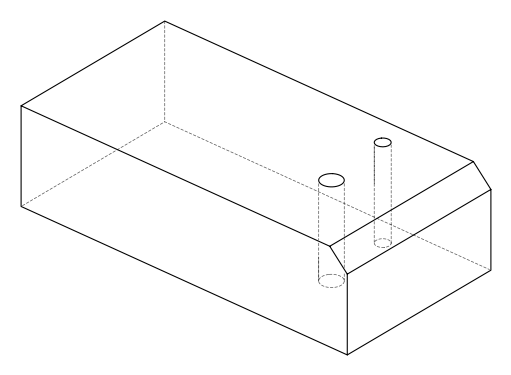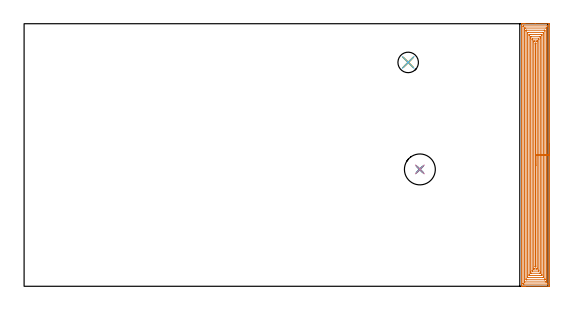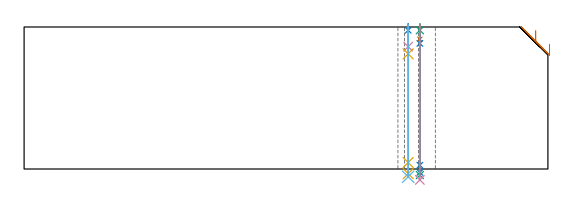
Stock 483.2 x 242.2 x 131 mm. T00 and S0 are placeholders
(PLAN: 10 operations, 8 tool changes, 22.8 min)
(1 AREA_MILL | FG_CHAMFER_SURFACE | UGT0205_001 | 19.62 min | 81230 mm3)
(2 SPOT_DRILL | STEP1HOLE | NXT0321_9005460120000 | 0.05 min | 184 mm3)
(3 SPOT_DRILL_1 | STEP1HOLE_1 | NXT0321_9005460120000 | 0.05 min | 182 mm3)
(4 DRILL_BLIND_HOLE_INTO_CENTER | STEP1HOLE | NXT0301_092 | 0.08 min | 1721 mm3)
(5 GUN_DRILL_THROUGH_HOLE | STEP1HOLE | UGT0307_009 | 0.65 min | 12867 mm3)
(6 DRILL_TO_ENLARGE_THROUGH_HOLE | STEP1HOLE | UGT0301_257 | 0.56 min | 21904 mm3)
(7 DRILL_BLIND_HOLE_INTO_CENTER_1 | STEP1HOLE_1 | NXT0301_046 | 0.05 min | 359 mm3)
(8 GUN_DRILL_THROUGH_HOLE_1 | STEP1HOLE_1 | UGT0307_003 | 0.6 min | 4579 mm3)
(9 SPADE_DRILL_TO_ENLARGE_THROUGH_HOLE | STEP1HOLE_1 | UGT0306_009 | 0.56 min | 30017 mm3)
(10 DRILL_TO_ENLARGE_THROUGH_HOLE_1 | STEP1HOLE_1 | UGT0301_392 | 0.57 min | 48347 mm3)
(TOOL UGT0205_001 | Chamfer Mill 20 x 3 x 45 deg. | D20 FL50 Z2)
(TOOL NXT0321_9005460120000 | NC Spot Drill, 142deg, 12mm, Carbide, Uncoated | D12 PA142 FL30 Z2)
(TOOL NXT0301_092 | Carbide Drill 12.1mm [860.1-1210-061A1-MM 2214] | D12.1 PA140 FL77 Z2)
(TOOL UGT0307_009 | Gun Drill 12 mm | D12 PA130 FL24 Z1)
(TOOL UGT0301_257 | Twist Drill 18.9 mm | D18.9 PA118 FL135 Z2)
(TOOL NXT0301_046 | Carbide Drill 7.5mm [860.1-0750-038A1-MM 2214] | D7.5 PA140 FL53 Z2)
(TOOL UGT0307_003 | Gun Drill 7 mm | D7 PA130 FL24 Z1)
(TOOL UGT0306_009 | Spade Drill 18.5mm | D18.5 PA132 FL10 Z2)
(TOOL UGT0301_392 | Twist Drill 28.5 mm | D28.5 PA118 FL165 Z2)
(OP 1 AREA_MILL)
G17 G21 G94 G90
T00 M6
G54
G17 G0 G90 X484.7 Y131.1 S1061 M3
G43 Z141. H0
Z115.1
G94 G1 Y131.062 Z114.228 F250.
Y130.948 Z113.364
Y130.759 Z112.512
Y130.497 Z111.68
Y130.163 Z110.874
Y129.76 Z110.1
Y129.291 Z109.364
Y128.76 Z108.672
Y128.171 Z108.029
Y127.528 Z107.44
Y126.836 Z106.908
Y126.1 Z106.44
Y125.326 Z106.037
Y124.52 Z105.703
Y123.688 Z105.441
Y122.836 Z105.252
Y121.972 Z105.138
Y121.1 Z105.1
Y0.965
X484.699 Y0.607 Z105.101
X484.694 Y0.079 Z105.103
X484.692 Y0.008 Z105.106
X484.169 Y0.004 Z105.628
X483.566 Y0. Z106.231
X462.595 Z127.2
X461.992 Z127.802
X461.424 Z128.373
X461.105 Z128.691
X460.537 Z129.26
X460.218 Z129.577
X459.181 Z130.618
X458.83 Y0.007 Z130.961
X458.803 Y0.01 Z130.988
X458.8 Y0.16 Z131.
Y242.039
X458.803 Y242.191 Z130.988
X458.831 Y242.2 Z130.96
X459.182 Z130.618
X459.58 Z130.22
X460.218 Z129.577
X461.424 Z128.373
X461.992 Z127.802
X471.528 Z118.269
X484.169 Z105.628
X484.456 Y242.198 Z105.341
X484.692 Y242.19 Z105.106
X484.699 Y241.953 Z105.099
X484.7 Y121.1 Z105.1
X483.286 Z106.514
Y2.392
X483.282 Y2.01 Z106.518
X482.784 Y2.001 Z107.016
X461.105 Y2. Z128.695
X460.606 Y2.001 Z129.194
X460.218 Y2.01 Z129.582
X460.214 Y2.392 Z129.586
Y2.395
Y239.808
X460.218 Y240.19 Z129.582
X460.716 Y240.199 Z129.084
X482.395 Y240.2 Z107.405
X482.894 Y240.199 Z106.906
X483.282 Y240.19 Z106.518
X483.286 Y239.808 Z106.514
Y121.1
X481.872 Z107.928
X481.871 Y5.069 Z107.929
X481.87 Y4.706 Z107.93
X481.865 Y4.177 Z107.935
X481.853 Y4.01 Z107.947
X481.682 Y4.002 Z108.118
X481.508 Y4.001 Z108.292
X480.797 Y4. Z109.003
X461.992 Y4.001 Z127.808
X461.816 Y4.005 Z127.984
X461.7 Y4.01 Z128.1
X461.635 Y4.02 Z128.165
X461.633 Y4.056 Z128.167
X461.63 Y4.177 Z128.17
X461.629 Y4.542 Z128.171
Y237.13
X461.63 Y237.494 Z128.17
X461.635 Y238.023 Z128.165
X461.647 Y238.19 Z128.153
X461.818 Y238.198 Z127.982
X461.992 Y238.199 Z127.808
X462.703 Y238.2 Z127.097
X481.508 Y238.199 Z108.292
X481.684 Y238.195 Z108.116
X481.801 Y238.19 Z107.999
X481.865 Y238.18 Z107.935
X481.867 Y238.144 Z107.933
X481.87 Y238.023 Z107.93
X481.871 Y237.658 Z107.929
X481.872 Y121.1 Z107.928
X480.457 Z109.343
Y6.855
X480.453 Y6.131 Z109.347
X480.45 Y6.025 Z109.35
X480.446 Y6.009 Z109.354
X480.424 Y6.006 Z109.376
X480.371 Y6.003 Z109.429
X480.159 Y6.001 Z109.641
X463.728 Y6. Z126.072
X463.329 Y6.006 Z126.471
X463.13 Y6.01 Z126.67
X463.049 Y6.022 Z126.751
X463.043 Y6.855 Z126.757
Y235.345
X463.047 Y236.069 Z126.753
X463.05 Y236.175 Z126.75
X463.054 Y236.19 Z126.746
X463.077 Y236.193 Z126.723
X463.129 Y236.197 Z126.671
X463.341 Y236.199 Z126.459
X479.772 Y236.2 Z110.028
X480.171 Y236.194 Z109.629
X480.371 Y236.19 Z109.429
X480.451 Y236.178 Z109.349
X480.457 Y235.345 Z109.343
Y121.1
X479.043 Z110.757
Y8.442
X479.042 Y8.245 Z110.758
X479.039 Y8.113 Z110.761
X479.036 Y8.016 Z110.764
X479.005 Y8.01 Z110.795
X478.847 Y8.005 Z110.953
X478.595 Y8.001 Z111.205
X464.562 Y8. Z125.238
X464.507 Y8.002 Z125.293
X464.476 Y8.006 Z125.324
X464.465 Y8.009 Z125.335
X464.464 Y8.048 Z125.336
X464.458 Y8.442 Z125.342
X464.457 Y8.64 Z125.343
Y8.837
Y233.758
X464.458 Y233.955 Z125.342
X464.461 Y234.087 Z125.339
X464.464 Y234.184 Z125.336
X464.495 Y234.19 Z125.305
X464.653 Y234.195 Z125.147
X464.905 Y234.199 Z124.895
X478.938 Y234.2 Z110.862
X478.993 Y234.198 Z110.807
X479.024 Y234.194 Z110.776
X479.035 Y234.191 Z110.765
X479.037 Y234.152 Z110.763
X479.042 Y233.758 Z110.758
X479.043 Y233.56 Z110.757
Y233.363
Y121.1
X477.629 Z112.171
Y10.758
X477.627 Y10.425 Z112.173
X477.624 Y10.145 Z112.176
X477.622 Y10.015 Z112.178
X477.489 Y10.006 Z112.311
X477.073 Y10.002 Z112.727
X476.607 Y10. Z113.193
X476.186 Z113.614
X466.427 Y10.001 Z123.373
X465.958 Y10.004 Z123.842
X465.889 Y10.01 Z123.911
X465.878 Y10.085 Z123.922
X465.875 Y10.425 Z123.925
X465.872 Y10.984 Z123.928
X465.871 Y231.442 Z123.929
X465.873 Y231.775 Z123.927
X465.876 Y232.055 Z123.924
X465.878 Y232.185 Z123.922
X466.012 Y232.194 Z123.788
X466.427 Y232.198 Z123.373
X466.893 Y232.2 Z122.907
X467.314 Z122.486
X477.073 Y232.199 Z112.727
X477.542 Y232.196 Z112.258
X477.611 Y232.19 Z112.189
X477.622 Y232.115 Z112.178
X477.625 Y231.775 Z112.175
X477.628 Y231.216 Z112.172
X477.629 Y121.1 Z112.171
X476.215 Z113.585
Y13.102
X476.212 Y12.21 Z113.588
X476.21 Y12.185 Z113.59
X476.186 Y12.01 Z113.614
X475.506 Y12.001 Z114.294
X468.202 Z121.598
X467.519 Y12.004 Z122.281
X467.314 Y12.01 Z122.486
X467.29 Y12.21 Z122.51
X467.288 Y12.237 Z122.512
X467.285 Y13.132 Z122.515
Y229.098
X467.288 Y229.99 Z122.512
X467.29 Y230.015 Z122.51
X467.314 Y230.19 Z122.486
X467.994 Y230.199 Z121.806
X475.298 Z114.502
X475.981 Y230.196 Z113.819
X476.186 Y230.19 Z113.614
X476.21 Y229.99 Z113.59
X476.212 Y229.963 Z113.588
X476.215 Y229.098 Z113.585
Y121.1
X474.8 Z115.
Y14.887
X474.799 Y14.498 Z115.001
X474.793 Y14.105 Z115.007
X474.79 Y14.01 Z115.01
X474.742 Y14.006 Z115.058
X474.632 Y14.002 Z115.168
X474.411 Y14. Z115.389
X469.089 Z120.711
X468.868 Y14.002 Z120.932
X468.76 Y14.006 Z121.04
X468.711 Y14.01 Z121.089
X468.706 Y14.04 Z121.094
X468.703 Y14.138 Z121.097
X468.7 Y14.386 Z121.1
Y227.313
X468.701 Y227.702 Z121.099
X468.707 Y228.095 Z121.093
X468.71 Y228.19 Z121.09
X468.758 Y228.194 Z121.042
X468.868 Y228.198 Z120.932
X469.089 Y228.2 Z120.711
X474.411 Z115.389
X474.632 Y228.197 Z115.168
X474.74 Y228.194 Z115.06
X474.789 Y228.19 Z115.011
X474.794 Y228.16 Z115.006
X474.797 Y228.062 Z115.003
X474.8 Y227.814 Z115.
Y121.1
X473.386 Z116.414
Y16.673
X473.384 Y16.296 Z116.416
X473.382 Y16.107 Z116.418
X473.38 Y16.022 Z116.42
X473.297 Y16.009 Z116.503
X472.637 Y16.002 Z117.163
X472.418 Y16. Z117.382
X470.644 Z119.156
X470.158 Y16.004 Z119.642
X470.13 Y16.007 Z119.67
X470.12 Y16.011 Z119.68
X470.119 Y16.021 Z119.681
X470.116 Y16.093 Z119.684
X470.114 Y16.24 Z119.686
Y16.534
Y225.527
X470.116 Y225.904 Z119.684
X470.118 Y226.092 Z119.682
X470.12 Y226.178 Z119.68
X470.203 Y226.191 Z119.597
X470.863 Y226.198 Z118.937
X471.082 Y226.2 Z118.718
X472.856 Z116.944
X473.342 Y226.196 Z116.458
X473.37 Y226.193 Z116.43
X473.38 Y226.189 Z116.42
X473.381 Y226.179 Z116.419
X473.384 Y226.107 Z116.416
X473.386 Y225.96 Z116.414
Y225.666
Y121.1
X471.972 Z117.828
Y19.127
X471.971 Y18.458 Z117.829
X471.969 Y18.237 Z117.831
X471.965 Y18.02 Z117.835
X471.75 Y18.009 Z118.05
X471.598 Y18.005 Z118.202
X471.544 Y18.007 Z118.256
X471.535 Y18.009 Z118.265
X471.533 Y18.032 Z118.267
X471.53 Y18.085 Z118.27
X471.528 Y18.234 Z118.272
Y18.458
Y223.073
X471.529 Y223.742 Z118.271
X471.531 Y223.963 Z118.269
X471.535 Y224.18 Z118.265
X471.75 Y224.191 Z118.05
X471.902 Y224.195 Z117.898
X471.956 Y224.193 Z117.844
X471.965 Y224.19 Z117.835
X471.967 Y224.168 Z117.833
X471.97 Y224.115 Z117.83
X471.972 Y223.966 Z117.828
Y223.742
Y121.1
Y120.228 Z117.866
Y119.363 Z117.98
Y118.512 Z118.169
Y117.68 Z118.431
Y116.874 Z118.765
Y116.1 Z119.168
Y115.364 Z119.636
Y114.672 Z120.167
Y114.029 Z120.757
Y113.44 Z121.4
Y112.908 Z122.092
Y112.44 Z122.828
Y112.037 Z123.602
Y111.703 Z124.408
Y111.441 Z125.24
Y111.252 Z126.091
Y111.138 Z126.956
Y111.1 Z127.828
G0 Z141.
M5
M2
(OP 2 SPOT_DRILL)
G17 G21 G94 G90
T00 M6
G54
G17 G0 G90 X354.3 Y206.5 S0 M3
G43 Z141. H0
G94 G81 G98 Z128. F250. R134.
G80
M5
M2
(OP 3 SPOT_DRILL_1)
G17 G21 G94 G90
T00 M6
G54
G17 G0 G90 X365.1 Y107.8 S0 M3
G43 Z141. H0
G94 G81 G98 Z128. F250. R134.
G80
M5
M2
(OP 4 DRILL_BLIND_HOLE_INTO_CENTER)
G17 G21 G94 G90
T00 M6
G54
G17 G0 G90 X354.3 Y206.5 S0 M3
G43 Z141. H1
G94 G81 G98 Z112.85 F250. R133.
G80
M5
M2
(OP 5 GUN_DRILL_THROUGH_HOLE)
G17 G21 G94 G90
T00 M6
G54
G17 G0 G90 X354.3 Y206.5 M8
G43 Z141. H0
Z127.083
S716 M3
G94 G1 Z106.236 F125. M26
G4 X.084
Z6. F250.
G4 X.084
Z-4.298 F125.
G4 X.084
M5
M9
G0 Z127.083
Z141.
M2
(OP 6 DRILL_TO_ENLARGE_THROUGH_HOLE)
G17 G21 G94 G90
T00 M6
G54
G17 G0 G90 X354.3 Y206.5 S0 M3
G43 Z141. H0
G94 G73 G98 Z-7.178 F250. Q17.272 R133.
G80
M5
M2
(OP 7 DRILL_BLIND_HOLE_INTO_CENTER_1)
G17 G21 G94 G90
T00 M6
G54
G17 G0 G90 X365.1 Y107.8 S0 M3
G43 Z141. H1
G94 G81 G98 Z119.75 F250. R133.
G80
M5
M2
(OP 8 GUN_DRILL_THROUGH_HOLE_1)
G17 G21 G94 G90
T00 M6
G54
G17 G0 G90 X365.1 Y107.8 M8
G43 Z141. H0
Z127.864
S716 M3
G94 G1 Z115.892 F125. M26
G4 X.084
Z3.5 F250.
G4 X.084
Z-3.132 F125.
G4 X.084
M5
M9
G0 Z127.864
Z141.
M2
(OP 9 SPADE_DRILL_TO_ENLARGE_THROUGH_HOLE)
G17 G21 G94 G90
T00 M6
G54
G17 G0 G90 X365.1 Y107.8 S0 M3
G43 Z141. H0
G94 G73 G98 Z-5.618 F250. Q17.077 R133.
G80
M5
M2
(OP 10 DRILL_TO_ENLARGE_THROUGH_HOLE_1)
G17 G21 G94 G90
T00 M6
G54
G17 G0 G90 X365.1 Y107.8 S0 M3
G43 Z141. H0
G94 G73 G98 Z-10.062 F250. Q28.212 R133.
G80
M5
M2
